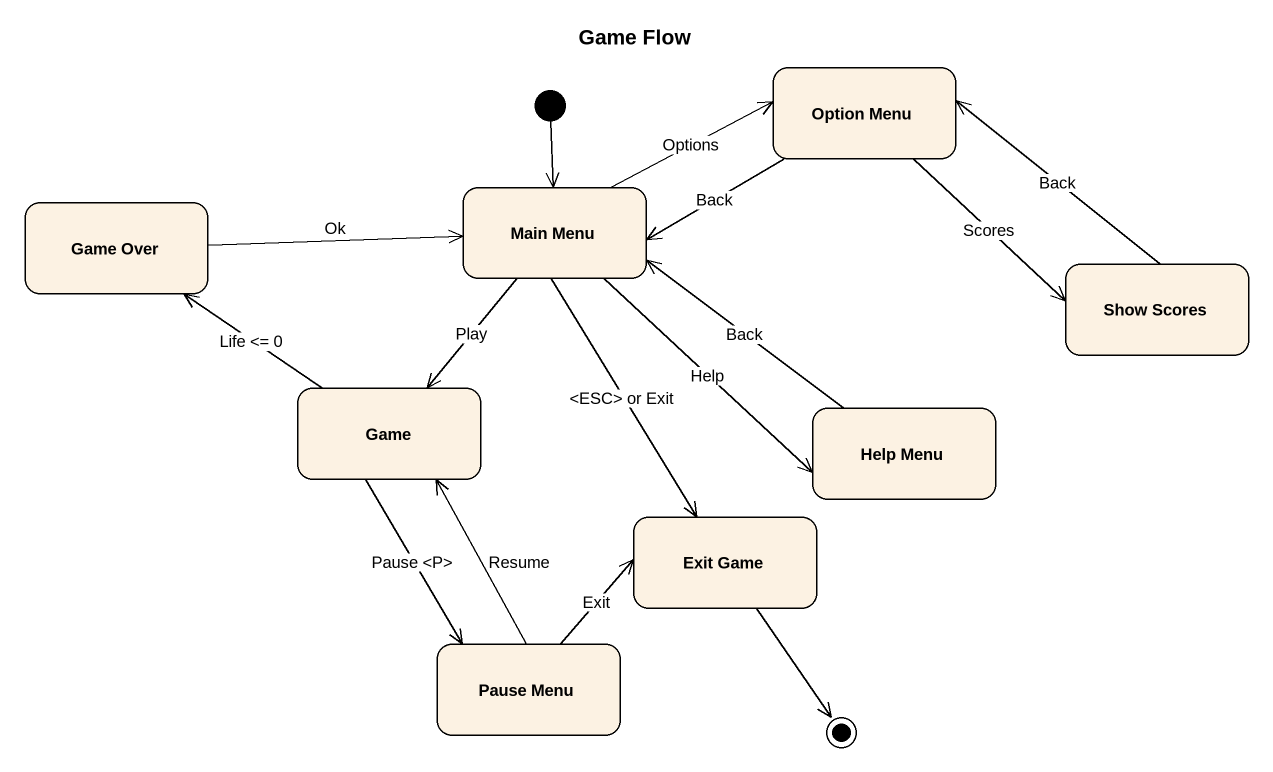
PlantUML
@startuml
title Game Flow
hide empty description
state "Option Menu" as Option_Menu
state "Game Over" as Game_Over
state "Main Menu" as Main_Menu
state "Show Scores" as Show_Scores
state Game
state "Help Menu" as Help_Menu
state "Exit Game" as Exit_Game
state "Pause Menu" as Pause_Menu
[*] --> Main_Menu
Option_Menu -left-> Main_Menu : Back
Option_Menu --> Show_Scores : Scores
Game_Over -right-> Main_Menu : Ok
Main_Menu -right-> Option_Menu : Options
Main_Menu --> Game : Play
Main_Menu --> Help_Menu : Help
Main_Menu --> Exit_Game : <ESC> or Exit
Show_Scores -up-> Option_Menu : Back
Game -up-> Game_Over : Life <= 0
Game --> Pause_Menu : Pause <P>
Help_Menu -up-> Main_Menu : Back
Pause_Menu -up-> Game : Resume
Pause_Menu -up-> Exit_Game : Exit
Exit_Game --> [*]
@enduml
